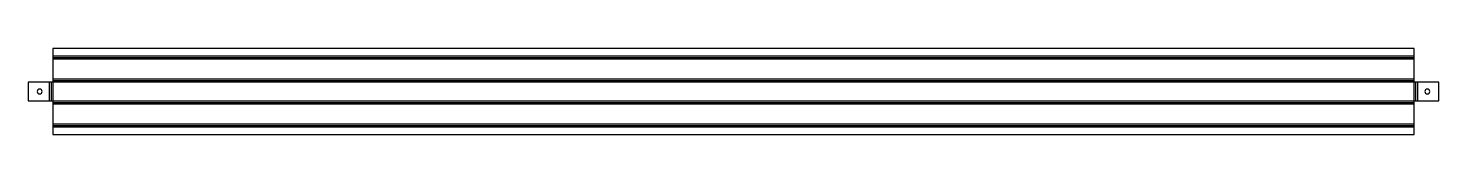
# Model space of a CAD drawing. Header units: millimetres. Extents: x -17 to 969, y 0 to 60.
import ezdxf

# ---------------------------------------------------------------- set-up
doc = ezdxf.new("R2010")
doc.units = ezdxf.units.MM

msp = doc.modelspace()

# ---------------------------------------------------------------- linework, layer by layer
at = {"layer": 'BEND'}
for p, q in [((0, 53.92), (952, 53.92)), ((-1.13, 36.52), (-1.13, 23.52)), ((0, 37.65), (952, 37.65)), ((953.13, 23.52), (953.13, 36.52)), ((0, 22.39), (952, 22.39)), ((0, 6.13), (952, 6.13))]:
    msp.add_line(p, q, dxfattribs=at)
at = {"layer": 'BEND_EXTENT'}
for p, q in [((0, 55.05), (952, 55.05)), ((952, 52.79), (0, 52.79)), ((-2.26, 23.52), (-2.26, 36.52)), ((0, 38.79), (952, 38.79)), ((954.26, 36.52), (954.26, 23.52)), ((952, 21.26), (0, 21.26)), ((0, 7.26), (952, 7.26)), ((952, 5), (0, 5))]:
    msp.add_line(p, q, dxfattribs=at)
msp.add_lwpolyline([(0, 36.52), (0, 23.52), (952, 23.52), (952, 36.52)], close=True, dxfattribs=at)
at = {"layer": 'INTERIOR_PROFILES', "extrusion": (0, 0, -1)}
for centre in [(9.26, 30.02), (-961.26, 30.02)]:
    msp.add_circle(centre, 1.7, dxfattribs=at)
at = {"layer": 'OUTER_PROFILES'}
msp.add_lwpolyline([(0, 36.52), (-17.26, 36.52), (-17.26, 23.52), (0, 23.52), (0, 21.26), (0, 7.26), (0, 0), (952, 0), (952, 7.26), (952, 21.26), (952, 23.52), (969.26, 23.52), (969.26, 36.52), (952, 36.52), (952, 38.79), (952, 52.79), (952, 60.05), (0, 60.05), (0, 52.79), (0, 38.79)], close=True, dxfattribs=at)

doc.saveas('drawing.dxf')
